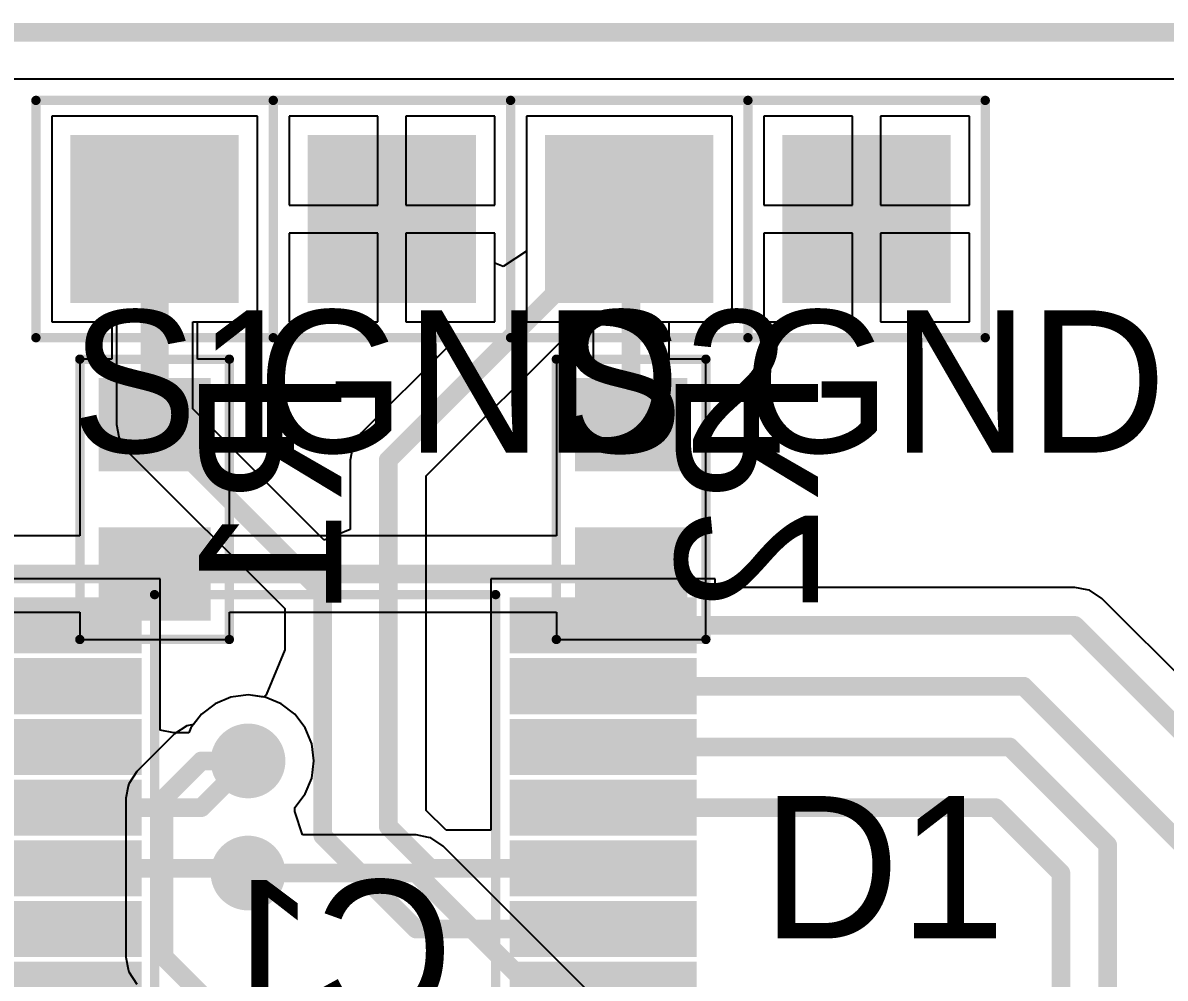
# Model space of a CAD drawing. Extents: x 30.6 to 80.8, y 30 to 60.2.
# Drawn here: x 37.29 to 49.52, y 49.98 to 60.2 of the extents above; entities that cross this region are included whole.
import ezdxf

# ---------------------------------------------------------------- set-up
doc = ezdxf.new("R2010")
doc.units = 0
doc.layers.get('0').update_dxf_attribs({"linetype": 'CONTINUOUS'})
for name, color, linetype in [('BOTTOMLAYER', 5, 'CONTINUOUS'), ('BOTTOMOVERLAY', 54, 'CONTINUOUS'), ('BOTTOMPASTE', 16, 'CONTINUOUS'), ('BOTTOMSOLDER', 6, 'CONTINUOUS'), ('MULTILAYER', 9, 'CONTINUOUS'), ('PADHOLELAYER', 156, 'CONTINUOUS'), ('TOPLAYER', 1, 'CONTINUOUS'), ('TOPOVERLAY', 2, 'CONTINUOUS'), ('TOPPASTE', 8, 'CONTINUOUS'), ('TOPSOLDER', 216, 'CONTINUOUS'), ('VIAHOLELAYER', 16, 'CONTINUOUS')]:
    doc.layers.add(name, color=color, linetype=linetype)

# ---------------------------------------------------------------- blocks, each defined once
blk = doc.blocks.new('R0603_B_15')
at = {"layer": 'BOTTOMLAYER'}
for points in [[(-0.399999, 0.499999), (-0.399999, -0.499999), (0.399999, 0.499999), (0.399999, -0.499999)], [(1.200003, 0.499999), (1.200003, -0.499999), (2.000001, 0.499999), (2.000001, -0.499999)]]:
    blk.add_solid(points, dxfattribs=at)
at = {"layer": 'BOTTOMOVERLAY', "const_width": 0.1}
for points in [[(-0.700001, -0.800001), (-0.700001, 0.800001)], [(2.3, 0.800001), (-0.700001, 0.800001)], [(2.3, -0.800001), (2.3, 0.800001)], [(2.3, -0.800001), (-0.700001, -0.800001)]]:
    blk.add_lwpolyline(points, dxfattribs=at)
at = {"layer": 'BOTTOMOVERLAY', "const_width": 0.05}
for points in [[(-0.725, 0.800001, 1), (-0.675002, 0.800001, 1)], [(-0.725, 0.800001, 1), (-0.675002, 0.800001, 1)], [(2.275002, 0.800001, 1), (2.324999, 0.800001, 1)], [(2.275002, 0.800001, 1), (2.324999, 0.800001, 1)], [(-0.725, -0.800001, 1), (-0.675002, -0.800001, 1)], [(-0.725, -0.800001, 1), (-0.675002, -0.800001, 1)], [(2.275002, -0.800001, 1), (2.324999, -0.800001, 1)], [(2.275002, -0.800001, 1), (2.324999, -0.800001, 1)]]:
    blk.add_lwpolyline(points, format="xyb", close=True, dxfattribs=at)
at = {"layer": 'BOTTOMPASTE'}
for points in [[(-0.399999, 0.499999), (-0.399999, -0.499999), (0.399999, 0.499999), (0.399999, -0.499999)], [(1.200003, 0.499999), (1.200003, -0.499999), (2.000001, 0.499999), (2.000001, -0.499999)]]:
    blk.add_solid(points, dxfattribs=at)
at = {"layer": 'BOTTOMSOLDER'}
for points in [[(-0.499999, 0.599999), (-0.499999, -0.599999), (0.499999, 0.599999), (0.499999, -0.599999)], [(1.100003, 0.599999), (1.100003, -0.599999), (2.100001, 0.599999), (2.100001, -0.599999)]]:
    blk.add_solid(points, dxfattribs=at)
blk = doc.blocks.new('R0603_B_16')
at = {"layer": 'BOTTOMLAYER'}
for points in [[(-0.399999, 0.499999), (-0.399999, -0.499999), (0.399999, 0.499999), (0.399999, -0.499999)], [(1.200003, 0.499999), (1.200003, -0.499999), (2.000001, 0.499999), (2.000001, -0.499999)]]:
    blk.add_solid(points, dxfattribs=at)
at = {"layer": 'BOTTOMOVERLAY', "const_width": 0.1}
for points in [[(-0.700001, -0.800001), (-0.700001, 0.800001)], [(2.3, 0.800001), (-0.700001, 0.800001)], [(2.3, -0.800001), (2.3, 0.800001)], [(2.3, -0.800001), (-0.700001, -0.800001)]]:
    blk.add_lwpolyline(points, dxfattribs=at)
at = {"layer": 'BOTTOMOVERLAY', "const_width": 0.05}
for points in [[(-0.725, 0.800001, 1), (-0.675002, 0.800001, 1)], [(-0.725, 0.800001, 1), (-0.675002, 0.800001, 1)], [(2.275002, 0.800001, 1), (2.324999, 0.800001, 1)], [(2.275002, 0.800001, 1), (2.324999, 0.800001, 1)], [(-0.725, -0.800001, 1), (-0.675002, -0.800001, 1)], [(-0.725, -0.800001, 1), (-0.675002, -0.800001, 1)], [(2.275002, -0.800001, 1), (2.324999, -0.800001, 1)], [(2.275002, -0.800001, 1), (2.324999, -0.800001, 1)]]:
    blk.add_lwpolyline(points, format="xyb", close=True, dxfattribs=at)
at = {"layer": 'BOTTOMPASTE'}
for points in [[(-0.399999, 0.499999), (-0.399999, -0.499999), (0.399999, 0.499999), (0.399999, -0.499999)], [(1.200003, 0.499999), (1.200003, -0.499999), (2.000001, 0.499999), (2.000001, -0.499999)]]:
    blk.add_solid(points, dxfattribs=at)
at = {"layer": 'BOTTOMSOLDER'}
for points in [[(-0.499999, 0.599999), (-0.499999, -0.599999), (0.499999, 0.599999), (0.499999, -0.599999)], [(1.100003, 0.599999), (1.100003, -0.599999), (2.100001, 0.599999), (2.100001, -0.599999)]]:
    blk.add_solid(points, dxfattribs=at)
blk = doc.blocks.new('JAMPER1_20')
at = {"layer": 'BOTTOMLAYER'}
blk.add_solid([(-0.799998, -0.799998), (0.799998, -0.799998), (-0.799998, 0.799998), (0.799998, 0.799998)], dxfattribs=at)
at = {"layer": 'BOTTOMSOLDER'}
blk.add_solid([(-0.899998, -0.899998), (0.899998, -0.899998), (-0.899998, 0.899998), (0.899998, 0.899998)], dxfattribs=at)
at = {"layer": 'MULTILAYER'}
blk.add_solid([(-0.799998, -0.799998), (0.799998, -0.799998), (-0.799998, 0.799998), (0.799998, 0.799998)], dxfattribs=at)
at = {"layer": 'PADHOLELAYER', "const_width": 0.499999}
blk.add_lwpolyline([(-0.249999, 0, 1), (0.249999, 0, 1)], format="xyb", close=True, dxfattribs=at)
at = {"layer": 'TOPLAYER'}
blk.add_solid([(-0.799998, -0.799998), (0.799998, -0.799998), (-0.799998, 0.799998), (0.799998, 0.799998)], dxfattribs=at)
at = {"layer": 'TOPOVERLAY', "const_width": 0.1}
for points in [[(-1.27, 1.27), (1.27, 1.27)], [(-1.27, -1.27), (-1.27, 1.27)], [(1.27, -1.27), (1.27, 1.27)], [(-1.27, -1.27), (1.27, -1.27)]]:
    blk.add_lwpolyline(points, dxfattribs=at)
at = {"layer": 'TOPOVERLAY', "const_width": 0.05}
for points in [[(-1.294999, 1.27, 1), (-1.245001, 1.27, 1)], [(-1.294999, 1.27, 1), (-1.245001, 1.27, 1)], [(1.245001, 1.27, 1), (1.294999, 1.27, 1)], [(1.245001, 1.27, 1), (1.294999, 1.27, 1)], [(-1.294999, -1.27, 1), (-1.245001, -1.27, 1)], [(-1.294999, -1.27, 1), (-1.245001, -1.27, 1)], [(1.245001, -1.27, 1), (1.294999, -1.27, 1)], [(1.245001, -1.27, 1), (1.294999, -1.27, 1)]]:
    blk.add_lwpolyline(points, format="xyb", close=True, dxfattribs=at)
at = {"layer": 'TOPSOLDER'}
blk.add_solid([(-0.899998, -0.899998), (0.899998, -0.899998), (-0.899998, 0.899998), (0.899998, 0.899998)], dxfattribs=at)
blk = doc.blocks.new('JAMPER1_21')
at = {"layer": 'BOTTOMLAYER'}
blk.add_solid([(-0.799998, -0.799998), (0.799998, -0.799998), (-0.799998, 0.799998), (0.799998, 0.799998)], dxfattribs=at)
at = {"layer": 'BOTTOMSOLDER'}
blk.add_solid([(-0.899998, -0.899998), (0.899998, -0.899998), (-0.899998, 0.899998), (0.899998, 0.899998)], dxfattribs=at)
at = {"layer": 'MULTILAYER'}
blk.add_solid([(-0.799998, -0.799998), (0.799998, -0.799998), (-0.799998, 0.799998), (0.799998, 0.799998)], dxfattribs=at)
at = {"layer": 'PADHOLELAYER', "const_width": 0.499999}
blk.add_lwpolyline([(-0.249999, 0, 1), (0.249999, 0, 1)], format="xyb", close=True, dxfattribs=at)
at = {"layer": 'TOPLAYER'}
blk.add_solid([(-0.799998, -0.799998), (0.799998, -0.799998), (-0.799998, 0.799998), (0.799998, 0.799998)], dxfattribs=at)
at = {"layer": 'TOPOVERLAY', "const_width": 0.1}
for points in [[(-1.27, 1.27), (1.27, 1.27)], [(-1.27, -1.27), (-1.27, 1.27)], [(1.27, -1.27), (1.27, 1.27)], [(-1.27, -1.27), (1.27, -1.27)]]:
    blk.add_lwpolyline(points, dxfattribs=at)
at = {"layer": 'TOPOVERLAY', "const_width": 0.05}
for points in [[(-1.294999, 1.27, 1), (-1.245001, 1.27, 1)], [(-1.294999, 1.27, 1), (-1.245001, 1.27, 1)], [(1.245001, 1.27, 1), (1.294999, 1.27, 1)], [(1.245001, 1.27, 1), (1.294999, 1.27, 1)], [(-1.294999, -1.27, 1), (-1.245001, -1.27, 1)], [(-1.294999, -1.27, 1), (-1.245001, -1.27, 1)], [(1.245001, -1.27, 1), (1.294999, -1.27, 1)], [(1.245001, -1.27, 1), (1.294999, -1.27, 1)]]:
    blk.add_lwpolyline(points, format="xyb", close=True, dxfattribs=at)
at = {"layer": 'TOPSOLDER'}
blk.add_solid([(-0.899998, -0.899998), (0.899998, -0.899998), (-0.899998, 0.899998), (0.899998, 0.899998)], dxfattribs=at)
blk = doc.blocks.new('JAMPER1_22')
at = {"layer": 'BOTTOMLAYER'}
blk.add_solid([(-0.799998, -0.799998), (0.799998, -0.799998), (-0.799998, 0.799998), (0.799998, 0.799998)], dxfattribs=at)
at = {"layer": 'BOTTOMSOLDER'}
blk.add_solid([(-0.899998, -0.899998), (0.899998, -0.899998), (-0.899998, 0.899998), (0.899998, 0.899998)], dxfattribs=at)
at = {"layer": 'MULTILAYER'}
blk.add_solid([(-0.799998, -0.799998), (0.799998, -0.799998), (-0.799998, 0.799998), (0.799998, 0.799998)], dxfattribs=at)
at = {"layer": 'PADHOLELAYER', "const_width": 0.499999}
blk.add_lwpolyline([(-0.249999, 0, 1), (0.249999, 0, 1)], format="xyb", close=True, dxfattribs=at)
at = {"layer": 'TOPLAYER'}
blk.add_solid([(-0.799998, -0.799998), (0.799998, -0.799998), (-0.799998, 0.799998), (0.799998, 0.799998)], dxfattribs=at)
at = {"layer": 'TOPOVERLAY', "const_width": 0.1}
for points in [[(-1.27, 1.27), (1.27, 1.27)], [(-1.27, -1.27), (-1.27, 1.27)], [(1.27, -1.27), (1.27, 1.27)], [(-1.27, -1.27), (1.27, -1.27)]]:
    blk.add_lwpolyline(points, dxfattribs=at)
at = {"layer": 'TOPOVERLAY', "const_width": 0.05}
for points in [[(-1.294999, 1.27, 1), (-1.245001, 1.27, 1)], [(-1.294999, 1.27, 1), (-1.245001, 1.27, 1)], [(1.245001, 1.27, 1), (1.294999, 1.27, 1)], [(1.245001, 1.27, 1), (1.294999, 1.27, 1)], [(-1.294999, -1.27, 1), (-1.245001, -1.27, 1)], [(-1.294999, -1.27, 1), (-1.245001, -1.27, 1)], [(1.245001, -1.27, 1), (1.294999, -1.27, 1)], [(1.245001, -1.27, 1), (1.294999, -1.27, 1)]]:
    blk.add_lwpolyline(points, format="xyb", close=True, dxfattribs=at)
at = {"layer": 'TOPSOLDER'}
blk.add_solid([(-0.899998, -0.899998), (0.899998, -0.899998), (-0.899998, 0.899998), (0.899998, 0.899998)], dxfattribs=at)
blk = doc.blocks.new('JAMPER1_25')
at = {"layer": 'BOTTOMLAYER'}
blk.add_solid([(-0.799998, -0.799998), (0.799998, -0.799998), (-0.799998, 0.799998), (0.799998, 0.799998)], dxfattribs=at)
at = {"layer": 'BOTTOMSOLDER'}
blk.add_solid([(-0.899998, -0.899998), (0.899998, -0.899998), (-0.899998, 0.899998), (0.899998, 0.899998)], dxfattribs=at)
at = {"layer": 'MULTILAYER'}
blk.add_solid([(-0.799998, -0.799998), (0.799998, -0.799998), (-0.799998, 0.799998), (0.799998, 0.799998)], dxfattribs=at)
at = {"layer": 'PADHOLELAYER', "const_width": 0.499999}
blk.add_lwpolyline([(-0.249999, 0, 1), (0.249999, 0, 1)], format="xyb", close=True, dxfattribs=at)
at = {"layer": 'TOPLAYER'}
blk.add_solid([(-0.799998, -0.799998), (0.799998, -0.799998), (-0.799998, 0.799998), (0.799998, 0.799998)], dxfattribs=at)
at = {"layer": 'TOPOVERLAY', "const_width": 0.1}
for points in [[(-1.27, 1.27), (1.27, 1.27)], [(-1.27, -1.27), (-1.27, 1.27)], [(1.27, -1.27), (1.27, 1.27)], [(-1.27, -1.27), (1.27, -1.27)]]:
    blk.add_lwpolyline(points, dxfattribs=at)
at = {"layer": 'TOPOVERLAY', "const_width": 0.05}
for points in [[(-1.294999, 1.27, 1), (-1.245001, 1.27, 1)], [(-1.294999, 1.27, 1), (-1.245001, 1.27, 1)], [(1.245001, 1.27, 1), (1.294999, 1.27, 1)], [(1.245001, 1.27, 1), (1.294999, 1.27, 1)], [(-1.294999, -1.27, 1), (-1.245001, -1.27, 1)], [(-1.294999, -1.27, 1), (-1.245001, -1.27, 1)], [(1.245001, -1.27, 1), (1.294999, -1.27, 1)], [(1.245001, -1.27, 1), (1.294999, -1.27, 1)]]:
    blk.add_lwpolyline(points, format="xyb", close=True, dxfattribs=at)
at = {"layer": 'TOPSOLDER'}
blk.add_solid([(-0.899998, -0.899998), (0.899998, -0.899998), (-0.899998, 0.899998), (0.899998, 0.899998)], dxfattribs=at)
blk = doc.blocks.new('TSSOP_20_27')
at = {"layer": 'TOPLAYER'}
for points in [[(0.899998, 0.2), (-0.899998, 0.2), (0.899998, -0.2), (-0.899998, -0.2)], [(6.839999, 0.2), (5.040003, 0.2), (6.839999, -0.2), (5.040003, -0.2)], [(0.899998, -0.450002), (-0.899998, -0.450002), (0.899998, -0.850001), (-0.899998, -0.850001)], [(6.839999, -0.450002), (5.040003, -0.450002), (6.839999, -0.850001), (5.040003, -0.850001)], [(0.899998, -1.1), (-0.899998, -1.1), (0.899998, -1.5), (-0.899998, -1.5)], [(6.839999, -1.1), (5.040003, -1.1), (6.839999, -1.5), (5.040003, -1.5)], [(0.899998, -1.750002), (-0.899998, -1.750002), (0.899998, -2.150001), (-0.899998, -2.150001)], [(6.839999, -1.750002), (5.040003, -1.750002), (6.839999, -2.150001), (5.040003, -2.150001)], [(0.899998, -2.4), (-0.899998, -2.4), (0.899998, -2.799999), (-0.899998, -2.799999)], [(6.839999, -2.4), (5.040003, -2.4), (6.839999, -2.799999), (5.040003, -2.799999)], [(0.899998, -3.050002), (-0.899998, -3.050002), (0.899998, -3.450001), (-0.899998, -3.450001)], [(6.839999, -3.050002), (5.040003, -3.050002), (6.839999, -3.450001), (5.040003, -3.450001)], [(0.899998, -3.7), (-0.899998, -3.7), (0.899998, -4.099999), (-0.899998, -4.099999)], [(6.839999, -3.7), (5.040003, -3.7), (6.839999, -4.099999), (5.040003, -4.099999)], [(0.899998, -4.350001), (-0.899998, -4.350001), (0.899998, -4.750001), (-0.899998, -4.750001)], [(6.839999, -4.350001), (5.040003, -4.350001), (6.839999, -4.750001), (5.040003, -4.750001)], [(0.899998, -5), (-0.899998, -5), (0.899998, -5.399999), (-0.899998, -5.399999)], [(6.839999, -5), (5.040003, -5), (6.839999, -5.399999), (5.040003, -5.399999)], [(0.899998, -5.650001), (-0.899998, -5.650001), (0.899998, -6.050001), (-0.899998, -6.050001)], [(6.839999, -5.650001), (5.040003, -5.650001), (6.839999, -6.050001), (5.040003, -6.050001)]]:
    blk.add_solid(points, dxfattribs=at)
at = {"layer": 'TOPOVERLAY', "const_width": 0.1}
for points in [[(1.15, 0.319999), (1.15, -6.18)], [(4.800001, 0.319999), (1.15, 0.319999)], [(4.800001, 0.319999), (4.800001, -6.18)], [(4.800001, -6.18), (1.15, -6.18)]]:
    blk.add_lwpolyline(points, dxfattribs=at)
at = {"layer": 'TOPOVERLAY'}
for points, const_width in [([(1.125002, 0.319999, 1), (1.174999, 0.319999, 1)], 0.05), ([(1.125002, 0.319999, 1), (1.174999, 0.319999, 1)], 0.05), ([(4.775002, 0.319999, 1), (4.824999, 0.319999, 1)], 0.05), ([(4.775002, 0.319999, 1), (4.824999, 0.319999, 1)], 0.05), ([(1.649999, -0.15, 1), (1.349995, -0.15, 1)], 0.1), ([(1.324996, -0.15, 1), (1.374993, -0.15, 1)], 0.05), ([(1.625001, -0.15, 1), (1.674998, -0.15, 1)], 0.05), ([(1.125002, -6.18, 1), (1.174999, -6.18, 1)], 0.05), ([(1.125002, -6.18, 1), (1.174999, -6.18, 1)], 0.05), ([(4.775002, -6.18, 1), (4.824999, -6.18, 1)], 0.05), ([(4.775002, -6.18, 1), (4.824999, -6.18, 1)], 0.05)]:
    blk.add_lwpolyline(points, format="xyb", close=True, dxfattribs=dict(at, const_width=const_width))
at = {"layer": 'TOPPASTE'}
for points in [[(0.899998, 0.2), (-0.899998, 0.2), (0.899998, -0.2), (-0.899998, -0.2)], [(6.839999, 0.2), (5.040003, 0.2), (6.839999, -0.2), (5.040003, -0.2)], [(0.899998, -0.450002), (-0.899998, -0.450002), (0.899998, -0.850001), (-0.899998, -0.850001)], [(6.839999, -0.450002), (5.040003, -0.450002), (6.839999, -0.850001), (5.040003, -0.850001)], [(0.899998, -1.1), (-0.899998, -1.1), (0.899998, -1.5), (-0.899998, -1.5)], [(6.839999, -1.1), (5.040003, -1.1), (6.839999, -1.5), (5.040003, -1.5)], [(0.899998, -1.750002), (-0.899998, -1.750002), (0.899998, -2.150001), (-0.899998, -2.150001)], [(6.839999, -1.750002), (5.040003, -1.750002), (6.839999, -2.150001), (5.040003, -2.150001)], [(0.899998, -2.4), (-0.899998, -2.4), (0.899998, -2.799999), (-0.899998, -2.799999)], [(6.839999, -2.4), (5.040003, -2.4), (6.839999, -2.799999), (5.040003, -2.799999)], [(0.899998, -3.050002), (-0.899998, -3.050002), (0.899998, -3.450001), (-0.899998, -3.450001)], [(6.839999, -3.050002), (5.040003, -3.050002), (6.839999, -3.450001), (5.040003, -3.450001)], [(0.899998, -3.7), (-0.899998, -3.7), (0.899998, -4.099999), (-0.899998, -4.099999)], [(6.839999, -3.7), (5.040003, -3.7), (6.839999, -4.099999), (5.040003, -4.099999)], [(0.899998, -4.350001), (-0.899998, -4.350001), (0.899998, -4.750001), (-0.899998, -4.750001)], [(6.839999, -4.350001), (5.040003, -4.350001), (6.839999, -4.750001), (5.040003, -4.750001)], [(0.899998, -5), (-0.899998, -5), (0.899998, -5.399999), (-0.899998, -5.399999)], [(6.839999, -5), (5.040003, -5), (6.839999, -5.399999), (5.040003, -5.399999)], [(0.899998, -5.650001), (-0.899998, -5.650001), (0.899998, -6.050001), (-0.899998, -6.050001)], [(6.839999, -5.650001), (5.040003, -5.650001), (6.839999, -6.050001), (5.040003, -6.050001)]]:
    blk.add_solid(points, dxfattribs=at)
at = {"layer": 'TOPSOLDER'}
for points in [[(0.999998, 0.299999), (-0.999998, 0.299999), (0.999998, -0.299999), (-0.999998, -0.299999)], [(6.939999, 0.299999), (4.940003, 0.299999), (6.939999, -0.299999), (4.940003, -0.299999)], [(0.999998, -0.350002), (-0.999998, -0.350002), (0.999998, -0.950001), (-0.999998, -0.950001)], [(6.939999, -0.350002), (4.940003, -0.350002), (6.939999, -0.950001), (4.940003, -0.950001)], [(0.999998, -1.000001), (-0.999998, -1.000001), (0.999998, -1.599999), (-0.999998, -1.599999)], [(6.939999, -1.000001), (4.940003, -1.000001), (6.939999, -1.599999), (4.940003, -1.599999)], [(0.999998, -1.650002), (-0.999998, -1.650002), (0.999998, -2.250001), (-0.999998, -2.250001)], [(6.939999, -1.650002), (4.940003, -1.650002), (6.939999, -2.250001), (4.940003, -2.250001)], [(0.999998, -2.3), (-0.999998, -2.3), (0.999998, -2.899999), (-0.999998, -2.899999)], [(6.939999, -2.3), (4.940003, -2.3), (6.939999, -2.899999), (4.940003, -2.899999)], [(0.999998, -2.950002), (-0.999998, -2.950002), (0.999998, -3.550001), (-0.999998, -3.550001)], [(6.939999, -2.950002), (4.940003, -2.950002), (6.939999, -3.550001), (4.940003, -3.550001)], [(0.999998, -3.6), (-0.999998, -3.6), (0.999998, -4.199999), (-0.999998, -4.199999)], [(6.939999, -3.6), (4.940003, -3.6), (6.939999, -4.199999), (4.940003, -4.199999)], [(0.999998, -4.250002), (-0.999998, -4.250002), (0.999998, -4.85), (-0.999998, -4.85)], [(6.939999, -4.250002), (4.940003, -4.250002), (6.939999, -4.85), (4.940003, -4.85)], [(0.999998, -4.9), (-0.999998, -4.9), (0.999998, -5.499999), (-0.999998, -5.499999)], [(6.939999, -4.9), (4.940003, -4.9), (6.939999, -5.499999), (4.940003, -5.499999)], [(0.999998, -5.550002), (-0.999998, -5.550002), (0.999998, -6.15), (-0.999998, -6.15)], [(6.939999, -5.550002), (4.940003, -5.550002), (6.939999, -6.15), (4.940003, -6.15)]]:
    blk.add_solid(points, dxfattribs=at)

msp = doc.modelspace()

# ---------------------------------------------------------------- linework, layer by layer
at = {"layer": 'BOTTOMLAYER'}
for p, q in [((31.199999, 59.6), (58.504839, 59.6)), ((39.799997, 59.199998), (37.600001, 59.199998)), ((37.600001, 59.199998), (37.600001, 57.000003)), ((39.799997, 57.000003), (39.799997, 59.199998)), ((41.089999, 59.199998), (40.140001, 59.199998)), ((40.140001, 59.199998), (40.140001, 58.25)), ((41.089999, 58.25), (41.089999, 59.199998)), ((42.339997, 59.199998), (41.389998, 59.199998)), ((41.389998, 59.199998), (41.389998, 58.25)), ((42.339997, 58.25), (42.339997, 59.199998)), ((44.879997, 59.199998), (42.680001, 59.199998)), ((42.680001, 59.199998), (42.680001, 57.000003)), ((44.879997, 57.000003), (44.879997, 59.199998)), ((46.169999, 59.199998), (45.220001, 59.199998)), ((45.220001, 59.199998), (45.220001, 58.25)), ((46.169999, 58.25), (46.169999, 59.199998)), ((47.419997, 59.199998), (46.469998, 59.199998)), ((46.469998, 59.199998), (46.469998, 58.25)), ((47.419997, 58.25), (47.419997, 59.199998)), ((40.140001, 58.25), (41.089999, 58.25)), ((41.389998, 58.25), (42.339997, 58.25)), ((45.220001, 58.25), (46.169999, 58.25)), ((46.469998, 58.25), (47.419997, 58.25)), ((41.089999, 57.950001), (40.140001, 57.950001)), ((40.140001, 57.950001), (40.140001, 57.000003)), ((41.089999, 57.000003), (41.089999, 57.950001)), ((42.339997, 57.950001), (41.389998, 57.950001)), ((41.389998, 57.950001), (41.389998, 57.000003)), ((42.339997, 57.000003), (42.339997, 57.950001)), ((46.169999, 57.950001), (45.220001, 57.950001)), ((45.220001, 57.950001), (45.220001, 57.000003)), ((46.169999, 57.000003), (46.169999, 57.950001)), ((47.419997, 57.950001), (46.469998, 57.950001)), ((46.469998, 57.950001), (46.469998, 57.000003)), ((47.419997, 57.000003), (47.419997, 57.950001)), ((37.600001, 57.000003), (38.241183, 57.000003)), ((38.241183, 57.000003), (38.241183, 56.599999)), ((39.158814, 56.599999), (39.158814, 57.000003)), ((39.158814, 57.000003), (39.799997, 57.000003)), ((40.140001, 57.000003), (41.089999, 57.000003)), ((41.389998, 57.000003), (42.339997, 57.000003)), ((42.680001, 57.000003), (43.392164, 57.000003)), ((43.392164, 57.000003), (43.392164, 56.599999)), ((44.207834, 56.599999), (44.207834, 57.000003)), ((44.207834, 57.000003), (44.879997, 57.000003)), ((45.220001, 57.000003), (46.169999, 57.000003)), ((46.469998, 57.000003), (47.419997, 57.000003)), ((38.241183, 56.599999), (37.9, 56.599999)), ((37.9, 56.599999), (37.9, 55.212132)), ((39.499997, 56.599999), (39.158814, 56.599999)), ((39.499997, 55.212132), (39.499997, 56.599999)), ((43.392164, 56.599999), (43, 56.599999)), ((43, 56.599999), (43, 55.212132)), ((44.599997, 56.599999), (44.207834, 56.599999)), ((44.599997, 55.212132), (44.599997, 56.599999)), ((37.9, 55.212132), (37.899998, 55.21213)), ((37.899998, 55.21213), (37.9, 55.21213)), ((37.9, 55.21213), (37.899998, 55.200001)), ((37.899998, 55.200001), (37.899998, 55.099999)), ((39.499997, 55.21213), (39.5, 55.212132)), ((39.5, 55.212132), (39.499997, 55.212132)), ((39.5, 55.208775), (39.499997, 55.21213)), ((39.500002, 55.200001), (39.5, 55.208775)), ((39.500002, 55.132039), (39.500002, 55.200001)), ((43, 55.212132), (42.999998, 55.21213)), ((42.999998, 55.21213), (43, 55.21213)), ((43, 55.21213), (42.999998, 55.200001)), ((42.999998, 55.200001), (42.999998, 55.099999)), ((44.599997, 55.21213), (44.6, 55.212132)), ((44.6, 55.212132), (44.599997, 55.212132)), ((44.6, 55.208775), (44.599997, 55.21213)), ((44.600002, 55.200001), (44.6, 55.208775)), ((44.600002, 55.132039), (44.600002, 55.200001)), ((37.899998, 55.099999), (37.899998, 54.999997)), ((39.500002, 55.099999), (39.500002, 55.132039)), ((39.500002, 55.047139), (39.500002, 55.099999)), ((39.500002, 54.999997), (39.500002, 55.047139)), ((42.999998, 55.099999), (42.999998, 54.999997)), ((44.600002, 55.099999), (44.600002, 55.132039)), ((44.600002, 55.047139), (44.600002, 55.099999)), ((44.600002, 54.999997), (44.600002, 55.047139)), ((37.899998, 54.999997), (37.9, 54.987868)), ((37.9, 54.987868), (37.899998, 54.987866)), ((37.899998, 54.987866), (37.9, 54.987866)), ((37.9, 54.987866), (37.9, 54.707833)), ((39.499997, 54.987866), (39.5, 54.987868)), ((39.499997, 54.707833), (39.499997, 54.987866)), ((39.5, 54.987868), (39.500002, 54.999997)), ((39.5, 54.987868), (39.5, 54.987868)), ((39.5, 54.987868), (39.5, 54.987868)), ((42.999998, 54.999997), (43, 54.987868)), ((43, 54.987868), (42.999998, 54.987866)), ((42.999998, 54.987866), (43, 54.987866)), ((43, 54.987866), (43, 54.707833)), ((44.599997, 54.987866), (44.6, 54.987868)), ((44.599997, 53.599999), (44.599997, 54.987866)), ((44.6, 54.987868), (44.600002, 54.999997)), ((44.6, 54.987868), (44.6, 54.987868)), ((44.6, 54.987868), (44.6, 54.987868)), ((37.9, 54.707833), (34.748937, 54.707833)), ((43, 54.707833), (39.499997, 54.707833)), ((35.607836, 53.892163), (37.9, 53.892163)), ((37.9, 53.892163), (37.9, 53.599999)), ((39.499997, 53.599999), (39.499997, 53.892163)), ((39.499997, 53.892163), (43, 53.892163)), ((43, 53.892163), (43, 53.599999)), ((37.9, 53.599999), (39.499997, 53.599999)), ((43, 53.599999), (44.599997, 53.599999)), ((39.517264, 52.981979), (39.34698, 52.911446)), ((39.699999, 53.006038), (39.517264, 52.981979)), ((39.882735, 52.981979), (39.699999, 53.006038)), ((40.053019, 52.911446), (39.882735, 52.981979)), ((39.34698, 52.911446), (39.200755, 52.799244)), ((40.199244, 52.799244), (40.053019, 52.911446)), ((39.200755, 52.799244), (39.118116, 52.691548)), ((40.311446, 52.653019), (40.199244, 52.799244)), ((38.911609, 52.588376), (38.511615, 52.188384)), ((38.911614, 52.588384), (38.911609, 52.588376)), ((39.043925, 52.676791), (38.911614, 52.588384)), ((39.118116, 52.691548), (39.043925, 52.676791)), ((40.381979, 52.482735), (40.311446, 52.653019)), ((40.406038, 52.3), (40.381979, 52.482735)), ((40.381979, 52.117264), (40.406038, 52.3)), ((38.511615, 52.188384), (38.423207, 52.056073)), ((40.311446, 51.94698), (40.381979, 52.117264)), ((38.418056, 52.030178), (38.392161, 51.9)), ((38.423207, 52.056073), (38.418056, 52.030178)), ((38.392161, 51.9), (38.392163, 51.899988)), ((38.392163, 51.899988), (38.392163, 50.200014)), ((40.199244, 51.800757), (40.311446, 51.94698)), ((40.199244, 51.757981), (40.199244, 51.800757)), ((40.284159, 51.507837), (40.199244, 51.757981)), ((41.499986, 51.507837), (40.284159, 51.507837)), ((41.499998, 51.50784), (41.499986, 51.507837)), ((41.630176, 51.481944), (41.499998, 51.50784)), ((41.656071, 51.476793), (41.630176, 51.481944)), ((41.788382, 51.388386), (41.656071, 51.476793)), ((44.268931, 48.907835), (41.788382, 51.388386)), ((38.392163, 50.200014), (38.392161, 50.200001)), ((38.392161, 50.200001), (38.418056, 50.069824)), ((38.418056, 50.069824), (38.423207, 50.043928)), ((38.423207, 50.043928), (38.511615, 49.91162))]:
    msp.add_line(p, q, dxfattribs=at)
for points, const_width in [([(38.699999, 55.9), (38.699999, 58.100001)], 0.299999), ([(43.779999, 58.100001), (43.799999, 58.080001)], 0.2), ([(43.799999, 55.9), (43.799999, 58.080001)], 0.2), ([(35.200001, 54.299998), (38.699999, 54.299998)], 0.2), ([(38.699999, 54.299998), (43.799999, 54.299998)], 0.2), ([(38.799999, 51.9), (39.199998, 52.3)], 0.2), ([(39.199998, 52.3), (39.699999, 52.3)], 0.2), ([(38.799999, 50.200001), (38.799999, 51.9)], 0.2), ([(39.699999, 51.100002), (41.499998, 51.100002)], 0.2), ([(41.499998, 51.100002), (44.100001, 48.5)], 0.2), ([(38.799999, 50.200001), (39.4, 49.6)], 0.2)]:
    msp.add_lwpolyline(points, dxfattribs=dict(at, const_width=const_width))
for points, const_width in [([(38.625, 58.100001, 1), (38.774997, 58.100001, 1)], 0.15), ([(43.729999, 58.100001, 1), (43.829999, 58.100001, 1)], 0.1), ([(43.749999, 58.080001, 1), (43.849999, 58.080001, 1)], 0.1), ([(43.749999, 58.080001, 1), (43.849999, 58.080001, 1)], 0.1), ([(38.625, 55.9, 1), (38.774997, 55.9, 1)], 0.15), ([(43.749999, 55.9, 1), (43.849999, 55.9, 1)], 0.1), ([(38.649999, 54.299998, 1), (38.749999, 54.299998, 1)], 0.1), ([(38.649999, 54.299998, 1), (38.749999, 54.299998, 1)], 0.1), ([(43.749999, 54.299998, 1), (43.849999, 54.299998, 1)], 0.1), ([(39.5, 52.3, 1), (39.899999, 52.3, 1)], 0.399999), ([(39.149998, 52.3, 1), (39.249998, 52.3, 1)], 0.1), ([(39.149998, 52.3, 1), (39.249998, 52.3, 1)], 0.1), ([(39.649999, 52.3, 1), (39.749999, 52.3, 1)], 0.1), ([(38.749999, 51.9, 1), (38.849998, 51.9, 1)], 0.1), ([(38.749999, 51.9, 1), (38.849998, 51.9, 1)], 0.1), ([(39.5, 51.100002, 1), (39.899999, 51.100002, 1)], 0.399999), ([(39.649999, 51.100002, 1), (39.749999, 51.100002, 1)], 0.1), ([(41.449998, 51.100002, 1), (41.549998, 51.100002, 1)], 0.1), ([(41.449998, 51.100002, 1), (41.549998, 51.100002, 1)], 0.1), ([(38.749999, 50.200001, 1), (38.849998, 50.200001, 1)], 0.1), ([(38.749999, 50.200001, 1), (38.849998, 50.200001, 1)], 0.1)]:
    msp.add_lwpolyline(points, format="xyb", close=True, dxfattribs=dict(at, const_width=const_width))
at = {"layer": 'MULTILAYER', "const_width": 0.399999}
for points in [[(39.5, 52.3, 1), (39.899999, 52.3, 1)], [(39.5, 51.100002, 1), (39.899999, 51.100002, 1)]]:
    msp.add_lwpolyline(points, format="xyb", close=True, dxfattribs=at)
at = {"layer": 'TOPLAYER'}
for p, q in [((31.199999, 59.6), (58.504839, 59.6)), ((39.799997, 59.199998), (37.600001, 59.199998)), ((37.600001, 59.199998), (37.600001, 57.000003)), ((39.799997, 57.000003), (39.799997, 59.199998)), ((41.089999, 59.199998), (40.140001, 59.199998)), ((40.140001, 59.199998), (40.140001, 58.25)), ((41.089999, 58.25), (41.089999, 59.199998)), ((42.339997, 59.199998), (41.389998, 59.199998)), ((41.389998, 59.199998), (41.389998, 58.25)), ((42.339997, 58.25), (42.339997, 59.199998)), ((44.879997, 59.199998), (42.680001, 59.199998)), ((42.680001, 59.199998), (42.680001, 57.757893)), ((44.879997, 57.000003), (44.879997, 59.199998)), ((46.169999, 59.199998), (45.220001, 59.199998)), ((45.220001, 59.199998), (45.220001, 58.25)), ((46.169999, 58.25), (46.169999, 59.199998)), ((47.419997, 59.199998), (46.469998, 59.199998)), ((46.469998, 59.199998), (46.469998, 58.25)), ((47.419997, 58.25), (47.419997, 59.199998)), ((40.140001, 58.25), (41.089999, 58.25)), ((41.389998, 58.25), (42.339997, 58.25)), ((45.220001, 58.25), (46.169999, 58.25)), ((46.469998, 58.25), (47.419997, 58.25)), ((41.089999, 57.950001), (40.140001, 57.950001)), ((40.140001, 57.950001), (40.140001, 57.000003)), ((41.089999, 57.000003), (41.089999, 57.950001)), ((42.339997, 57.950001), (41.389998, 57.950001)), ((41.389998, 57.950001), (41.389998, 57.000003)), ((42.339997, 57.628734), (42.339997, 57.950001)), ((46.169999, 57.950001), (45.220001, 57.950001)), ((45.220001, 57.950001), (45.220001, 57.000003)), ((46.169999, 57.000003), (46.169999, 57.950001)), ((47.419997, 57.950001), (46.469998, 57.950001)), ((46.469998, 57.950001), (46.469998, 57.000003)), ((47.419997, 57.000003), (47.419997, 57.950001)), ((42.680001, 57.757893), (42.43056, 57.591221)), ((42.43056, 57.591221), (42.339997, 57.628734)), ((37.600001, 57.000003), (38.292164, 57.000003)), ((38.292164, 57.000003), (38.292164, 55.900015)), ((39.107834, 56.068935), (39.107834, 57.000003)), ((39.107834, 57.000003), (39.799997, 57.000003)), ((40.140001, 57.000003), (41.089999, 57.000003)), ((41.389998, 57.000003), (41.711265, 57.000003)), ((41.607834, 55.351068), (43.256766, 57.000003)), ((41.711265, 57.000003), (41.826071, 56.722838)), ((43.256766, 57.000003), (44.879997, 57.000003)), ((45.220001, 57.000003), (46.169999, 57.000003)), ((46.469998, 57.000003), (47.419997, 57.000003)), ((41.826071, 56.722838), (40.911615, 55.808385)), ((40.514999, 54.661768), (39.107834, 56.068935)), ((38.292164, 55.900015), (38.292161, 55.900002)), ((38.292161, 55.900002), (38.318056, 55.769825)), ((38.318056, 55.769825), (38.323208, 55.74393)), ((40.911615, 55.808385), (40.823208, 55.676074)), ((38.323208, 55.74393), (38.411612, 55.611621)), ((40.818057, 55.650178), (40.792161, 55.520001)), ((40.823208, 55.676074), (40.818057, 55.650178)), ((38.411612, 55.611621), (38.41161, 55.611619)), ((38.41161, 55.611619), (38.411615, 55.611613)), ((38.411615, 55.611613), (38.411615, 55.611613)), ((38.411615, 55.611613), (38.411617, 55.611613)), ((38.411617, 55.611613), (38.411617, 55.611616)), ((38.411617, 55.611616), (38.411617, 55.611616)), ((38.411617, 55.611616), (40.092165, 53.931071)), ((40.792161, 55.520001), (40.792164, 55.519988)), ((40.792164, 55.519988), (40.792164, 54.776573)), ((41.607834, 51.768934), (41.607834, 55.351068)), ((40.792164, 54.776573), (40.514999, 54.661768)), ((38.759996, 54.250001), (36.360001, 54.250001)), ((38.759996, 53.250003), (38.759996, 54.250001)), ((44.699997, 54.250001), (42.300002, 54.250001)), ((42.300002, 54.250001), (42.300002, 53.250003)), ((44.699997, 54.157837), (44.699997, 54.250001)), ((48.549984, 54.157837), (44.699997, 54.157837)), ((48.549997, 54.157839), (48.549984, 54.157837)), ((48.680174, 54.131944), (48.549997, 54.157839)), ((48.70607, 54.126793), (48.680174, 54.131944)), ((48.838381, 54.038386), (48.70607, 54.126793)), ((50.488383, 52.388384), (48.838381, 54.038386)), ((40.092165, 53.931071), (40.092165, 53.487597)), ((40.092165, 53.487597), (39.893311, 53.007517)), ((38.759996, 52.628686), (38.759996, 53.250003)), ((42.300002, 53.250003), (42.300002, 52.600001)), ((39.517264, 52.981979), (39.34698, 52.911446)), ((39.699999, 53.006038), (39.517264, 52.981979)), ((39.866611, 52.984103), (39.699999, 53.006038)), ((39.893311, 53.007517), (39.866611, 52.984103)), ((39.34698, 52.911446), (39.200755, 52.799244)), ((39.200755, 52.799244), (39.088553, 52.653019)), ((38.9042, 52.600004), (38.759996, 52.628686)), ((39.066592, 52.600004), (38.9042, 52.600004)), ((39.088553, 52.653019), (39.066592, 52.600004)), ((42.300002, 52.600001), (42.300002, 51.950003)), ((42.300002, 51.950003), (42.300002, 51.557837)), ((41.818928, 51.557837), (41.607834, 51.768934)), ((42.300002, 51.557837), (41.818928, 51.557837))]:
    msp.add_line(p, q, dxfattribs=at)
at = {"layer": 'TOPLAYER', "const_width": 0.2}
for points in [[(30.7, 60.100002), (80.699999, 60.100002)], [(38.699999, 55.900002), (38.699999, 58.100001)], [(41.199999, 55.520001), (43.779999, 58.100001)], [(38.699999, 55.900002), (40.5, 54.100001)], [(41.199999, 51.600001), (41.199999, 55.520001)], [(40.5, 51.500001), (40.5, 54.100001)], [(43.499999, 53.750002), (48.549997, 53.750002)], [(48.549997, 53.750002), (50.199999, 52.1)], [(43.499999, 53.1), (47.999998, 53.1)], [(47.999998, 53.1), (49.7, 51.399999)], [(43.499999, 52.450002), (47.849998, 52.450002)], [(47.849998, 52.450002), (48.899999, 51.400001)], [(39.2, 51.800001), (39.699999, 52.3)], [(37.559999, 51.800001), (39.2, 51.800001)], [(43.499999, 51.800001), (47.700001, 51.800001)], [(47.700001, 51.800001), (48.4, 51.100002)], [(40.5, 51.500001), (41.500001, 50.500001)], [(41.199999, 51.600001), (41.649998, 51.150002)], [(48.899999, 46.600001), (48.899999, 51.400001)], [(37.559999, 51.150002), (39.649999, 51.150002)], [(39.649999, 51.150002), (39.699999, 51.100002)], [(41.649998, 51.150002), (43.499999, 51.150002)], [(48.4, 47.600001), (48.4, 51.100002)], [(35.800002, 50.500001), (37.559999, 50.500001)], [(41.500001, 50.500001), (43.499999, 50.500001)]]:
    msp.add_lwpolyline(points, dxfattribs=at)
at = {"layer": 'TOPLAYER'}
for points, const_width in [([(38.649999, 58.100001, 1), (38.749999, 58.100001, 1)], 0.1), ([(43.729999, 58.100001, 1), (43.829999, 58.100001, 1)], 0.1), ([(38.649999, 55.900002, 1), (38.749999, 55.900002, 1)], 0.1), ([(38.649999, 55.900002, 1), (38.749999, 55.900002, 1)], 0.1), ([(41.149999, 55.520001, 1), (41.249999, 55.520001, 1)], 0.1), ([(41.149999, 55.520001, 1), (41.249999, 55.520001, 1)], 0.1), ([(40.45, 54.100001, 1), (40.55, 54.100001, 1)], 0.1), ([(40.45, 54.100001, 1), (40.55, 54.100001, 1)], 0.1), ([(43.449999, 53.750002, 1), (43.549999, 53.750002, 1)], 0.1), ([(48.499997, 53.750002, 1), (48.599997, 53.750002, 1)], 0.1), ([(48.499997, 53.750002, 1), (48.599997, 53.750002, 1)], 0.1), ([(43.449999, 53.1, 1), (43.549999, 53.1, 1)], 0.1), ([(47.949998, 53.1, 1), (48.049998, 53.1, 1)], 0.1), ([(47.949998, 53.1, 1), (48.049998, 53.1, 1)], 0.1), ([(39.5, 52.3, 1), (39.899999, 52.3, 1)], 0.399999), ([(43.449999, 52.450002, 1), (43.549999, 52.450002, 1)], 0.1), ([(47.799998, 52.450002, 1), (47.899998, 52.450002, 1)], 0.1), ([(47.799998, 52.450002, 1), (47.899998, 52.450002, 1)], 0.1), ([(39.649999, 52.3, 1), (39.749999, 52.3, 1)], 0.1), ([(37.509999, 51.800001, 1), (37.609998, 51.800001, 1)], 0.1), ([(39.15, 51.800001, 1), (39.25, 51.800001, 1)], 0.1), ([(39.15, 51.800001, 1), (39.25, 51.800001, 1)], 0.1), ([(43.449999, 51.800001, 1), (43.549999, 51.800001, 1)], 0.1), ([(47.650001, 51.800001, 1), (47.750001, 51.800001, 1)], 0.1), ([(47.650001, 51.800001, 1), (47.750001, 51.800001, 1)], 0.1), ([(40.45, 51.500001, 1), (40.55, 51.500001, 1)], 0.1), ([(40.45, 51.500001, 1), (40.55, 51.500001, 1)], 0.1), ([(41.149999, 51.600001, 1), (41.249999, 51.600001, 1)], 0.1), ([(41.149999, 51.600001, 1), (41.249999, 51.600001, 1)], 0.1), ([(39.5, 51.100002, 1), (39.899999, 51.100002, 1)], 0.399999), ([(48.849999, 51.400001, 1), (48.949999, 51.400001, 1)], 0.1), ([(48.849999, 51.400001, 1), (48.949999, 51.400001, 1)], 0.1), ([(37.509999, 51.150002, 1), (37.609998, 51.150002, 1)], 0.1), ([(39.6, 51.150002, 1), (39.699999, 51.150002, 1)], 0.1), ([(39.6, 51.150002, 1), (39.699999, 51.150002, 1)], 0.1), ([(41.599998, 51.150002, 1), (41.699998, 51.150002, 1)], 0.1), ([(41.599998, 51.150002, 1), (41.699998, 51.150002, 1)], 0.1), ([(43.449999, 51.150002, 1), (43.549999, 51.150002, 1)], 0.1), ([(39.649999, 51.100002, 1), (39.749999, 51.100002, 1)], 0.1), ([(48.35, 51.100002, 1), (48.45, 51.100002, 1)], 0.1), ([(48.35, 51.100002, 1), (48.45, 51.100002, 1)], 0.1), ([(37.509999, 50.500001, 1), (37.609998, 50.500001, 1)], 0.1), ([(41.450001, 50.500001, 1), (41.550001, 50.500001, 1)], 0.1), ([(41.450001, 50.500001, 1), (41.550001, 50.500001, 1)], 0.1), ([(43.449999, 50.500001, 1), (43.549999, 50.500001, 1)], 0.1)]:
    msp.add_lwpolyline(points, format="xyb", close=True, dxfattribs=dict(at, const_width=const_width))
at = {"layer": 'VIAHOLELAYER', "const_width": 0.15}
for points in [[(39.625001, 52.3, 1), (39.774998, 52.3, 1)], [(39.625001, 51.100002, 1), (39.774998, 51.100002, 1)]]:
    msp.add_lwpolyline(points, format="xyb", close=True, dxfattribs=at)

# ---------------------------------------------------------------- block references
for name, p in [('JAMPER1_25', (38.699999, 58.100001)), ('JAMPER1_21', (41.239999, 58.100001)), ('JAMPER1_22', (43.779999, 58.100001)), ('JAMPER1_20', (46.319999, 58.100001))]:
    msp.add_blockref(name, p)
for name, p, rotation in [('R0603_B_16', (38.699999, 55.9), 270), ('R0603_B_15', (43.799999, 55.9), 270), ('TSSOP_20_27', (43.499999, 47.900001), 180)]:
    msp.add_blockref(name, p, dxfattribs=dict(rotation=rotation))

# ---------------------------------------------------------------- texts
at = {"layer": 'BOTTOMOVERLAY', "text_generation_flag": 2}
for s, rotation, p in [('R1', 90, (40.7, 56.500001)), ('R2', 90, (45.8, 56.500001)), ('C1', 360, (41.9, 49.5))]:
    msp.add_text(s, height=1.524, rotation=rotation, dxfattribs=at).set_placement(p)
at = {"layer": 'TOPOVERLAY'}
for s, p in [('S1', (37.800001, 55.600001)), ('GND', (39.799999, 55.600001)), ('S2', (43, 55.600001)), ('GND', (44.999999, 55.600001)), ('D1', (45.199998, 50.400001))]:
    msp.add_text(s, height=1.524, dxfattribs=at).set_placement(p)

doc.saveas('drawing.dxf')
